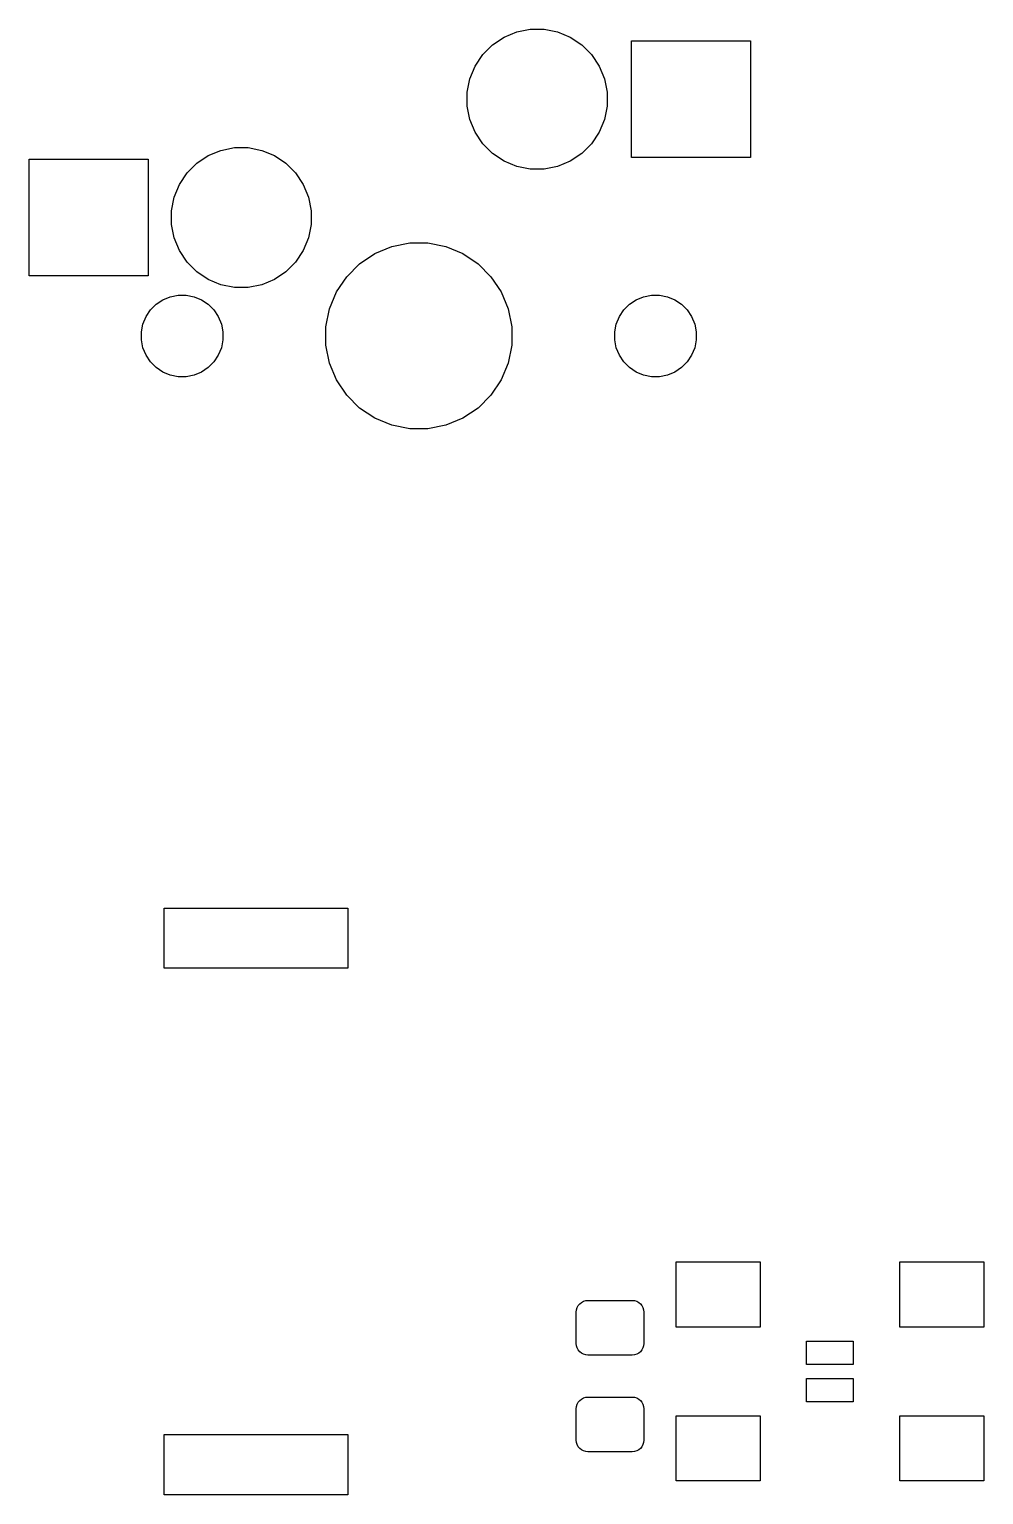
# Model space of a CAD drawing. Extents: x 25 to 360, y 20 to 134.
# Drawn here: x 292.59 to 313.07, y 35.43 to 66.88 of the extents above; entities that cross this region are included whole.
import ezdxf

# ---------------------------------------------------------------- set-up
doc = ezdxf.new("R2010")
doc.units = 0
doc.layers.add('BLACK', color=7, linetype='CONTINUOUS')

msp = doc.modelspace()

# ---------------------------------------------------------------- linework, layer by layer
at = {"layer": 'BLACK', "linetype": 'CONTINUOUS'}
for p, q in [((302.53, 66.5425), (302.776, 66.7067)), ((302.776, 66.7067), (303.049, 66.8198)), ((303.049, 66.8198), (303.339, 66.8774)), ((303.339, 66.8774), (303.634, 66.8774)), ((303.634, 66.8774), (303.924, 66.8198)), ((303.924, 66.8198), (304.197, 66.7067)), ((304.197, 66.7067), (304.443, 66.5425)), ((302.321, 66.3336), (302.53, 66.5425)), ((304.443, 66.5425), (304.652, 66.3336)), ((305.513, 64.1274), (305.513, 66.6274)), ((305.513, 66.6274), (308.063, 66.6274)), ((308.063, 66.6274), (308.063, 64.1274)), ((302.044, 65.8149), (302.157, 66.0879)), ((302.157, 66.0879), (302.321, 66.3336)), ((304.652, 66.3336), (304.816, 66.0879)), ((304.816, 66.0879), (304.929, 65.8149)), ((301.986, 65.5251), (302.044, 65.8149)), ((304.929, 65.8149), (304.986, 65.5251)), ((301.986, 65.2297), (301.986, 65.5251)), ((304.986, 65.5251), (304.986, 65.2297)), ((302.044, 64.9399), (301.986, 65.2297)), ((304.986, 65.2297), (304.929, 64.9399)), ((302.157, 64.6669), (302.044, 64.9399)), ((304.929, 64.9399), (304.816, 64.6669)), ((302.321, 64.4212), (302.157, 64.6669)), ((304.816, 64.6669), (304.652, 64.4212)), ((296.18, 64.0025), (296.426, 64.1667)), ((296.426, 64.1667), (296.699, 64.2798)), ((296.699, 64.2798), (296.989, 64.3374)), ((296.989, 64.3374), (297.284, 64.3374)), ((297.284, 64.3374), (297.574, 64.2798)), ((297.574, 64.2798), (297.847, 64.1667)), ((297.847, 64.1667), (298.093, 64.0025)), ((302.53, 64.2123), (302.321, 64.4212)), ((302.776, 64.0481), (302.53, 64.2123)), ((304.443, 64.2123), (304.197, 64.0481)), ((304.652, 64.4212), (304.443, 64.2123)), ((292.586, 61.5874), (292.586, 64.0874)), ((292.586, 64.0874), (295.136, 64.0874)), ((295.136, 64.0874), (295.136, 61.5874)), ((295.971, 63.7936), (296.18, 64.0025)), ((298.093, 64.0025), (298.302, 63.7936)), ((303.049, 63.935), (302.776, 64.0481)), ((303.339, 63.8774), (303.049, 63.935)), ((303.634, 63.8774), (303.339, 63.8774)), ((303.924, 63.935), (303.634, 63.8774)), ((304.197, 64.0481), (303.924, 63.935)), ((308.063, 64.1274), (305.513, 64.1274)), ((295.694, 63.2749), (295.807, 63.5479)), ((295.807, 63.5479), (295.971, 63.7936)), ((298.302, 63.7936), (298.466, 63.5479)), ((298.466, 63.5479), (298.579, 63.2749)), ((295.636, 62.9851), (295.694, 63.2749)), ((298.579, 63.2749), (298.636, 62.9851)), ((295.636, 62.6897), (295.636, 62.9851)), ((298.636, 62.9851), (298.636, 62.6897)), ((295.694, 62.3999), (295.636, 62.6897)), ((298.636, 62.6897), (298.579, 62.3999)), ((295.807, 62.1269), (295.694, 62.3999)), ((298.579, 62.3999), (298.466, 62.1269)), ((300.365, 62.2147), (300.75, 62.2913)), ((300.75, 62.2913), (301.143, 62.2913)), ((301.143, 62.2913), (301.528, 62.2147)), ((295.971, 61.8812), (295.807, 62.1269)), ((298.466, 62.1269), (298.302, 61.8812)), ((299.675, 61.8462), (300.002, 62.0644)), ((300.002, 62.0644), (300.365, 62.2147)), ((301.528, 62.2147), (301.891, 62.0644)), ((301.891, 62.0644), (302.218, 61.8462)), ((296.18, 61.6723), (295.971, 61.8812)), ((296.426, 61.5081), (296.18, 61.6723)), ((298.093, 61.6723), (297.847, 61.5081)), ((298.302, 61.8812), (298.093, 61.6723)), ((299.398, 61.5684), (299.675, 61.8462)), ((302.218, 61.8462), (302.495, 61.5684)), ((295.136, 61.5874), (292.586, 61.5874)), ((296.699, 61.395), (296.426, 61.5081)), ((296.989, 61.3374), (296.699, 61.395)), ((297.284, 61.3374), (296.989, 61.3374)), ((297.574, 61.395), (297.284, 61.3374)), ((297.847, 61.5081), (297.574, 61.395)), ((299.18, 61.2419), (299.398, 61.5684)), ((302.495, 61.5684), (302.713, 61.2419)), ((295.309, 60.9771), (295.452, 61.0728)), ((295.452, 61.0728), (295.611, 61.1388)), ((295.611, 61.1388), (295.78, 61.1724)), ((295.78, 61.1724), (295.953, 61.1724)), ((295.953, 61.1724), (296.122, 61.1388)), ((296.122, 61.1388), (296.281, 61.0728)), ((296.281, 61.0728), (296.424, 60.9771)), ((299.029, 60.879), (299.18, 61.2419)), ((302.713, 61.2419), (302.864, 60.879)), ((305.469, 60.9771), (305.612, 61.0728)), ((305.612, 61.0728), (305.771, 61.1388)), ((305.771, 61.1388), (305.94, 61.1724)), ((305.94, 61.1724), (306.113, 61.1724)), ((306.113, 61.1724), (306.282, 61.1388)), ((306.282, 61.1388), (306.441, 61.0728)), ((306.441, 61.0728), (306.584, 60.9771)), ((295.025, 60.5526), (295.091, 60.7119)), ((295.091, 60.7119), (295.187, 60.8552)), ((295.187, 60.8552), (295.309, 60.9771)), ((296.424, 60.9771), (296.546, 60.8552)), ((296.546, 60.8552), (296.642, 60.7119)), ((296.642, 60.7119), (296.708, 60.5526)), ((298.953, 60.4938), (299.029, 60.879)), ((302.864, 60.879), (302.94, 60.4938)), ((305.185, 60.5526), (305.251, 60.7119)), ((305.251, 60.7119), (305.347, 60.8552)), ((305.347, 60.8552), (305.469, 60.9771)), ((306.584, 60.9771), (306.706, 60.8552)), ((306.706, 60.8552), (306.802, 60.7119)), ((306.802, 60.7119), (306.868, 60.5526)), ((294.991, 60.3836), (295.025, 60.5526)), ((294.991, 60.2112), (294.991, 60.3836)), ((296.708, 60.5526), (296.741, 60.3836)), ((296.741, 60.3836), (296.741, 60.2112)), ((298.953, 60.101), (298.953, 60.4938)), ((302.94, 60.4938), (302.94, 60.101)), ((305.151, 60.3836), (305.185, 60.5526)), ((305.151, 60.2112), (305.151, 60.3836)), ((306.868, 60.5526), (306.901, 60.3836)), ((306.901, 60.3836), (306.901, 60.2112)), ((295.025, 60.0422), (294.991, 60.2112)), ((296.741, 60.2112), (296.708, 60.0422)), ((299.029, 59.7158), (298.953, 60.101)), ((302.94, 60.101), (302.864, 59.7158)), ((305.185, 60.0422), (305.151, 60.2112)), ((306.901, 60.2112), (306.868, 60.0422)), ((295.091, 59.8829), (295.025, 60.0422)), ((295.187, 59.7396), (295.091, 59.8829)), ((296.642, 59.8829), (296.546, 59.7396)), ((296.708, 60.0422), (296.642, 59.8829)), ((305.251, 59.8829), (305.185, 60.0422)), ((305.347, 59.7396), (305.251, 59.8829)), ((306.802, 59.8829), (306.706, 59.7396)), ((306.868, 60.0422), (306.802, 59.8829)), ((295.309, 59.6177), (295.187, 59.7396)), ((295.452, 59.522), (295.309, 59.6177)), ((295.611, 59.456), (295.452, 59.522)), ((295.78, 59.4224), (295.611, 59.456)), ((296.122, 59.456), (295.953, 59.4224)), ((296.281, 59.522), (296.122, 59.456)), ((296.424, 59.6177), (296.281, 59.522)), ((296.546, 59.7396), (296.424, 59.6177)), ((299.18, 59.3529), (299.029, 59.7158)), ((302.864, 59.7158), (302.713, 59.3529)), ((305.469, 59.6177), (305.347, 59.7396)), ((305.612, 59.522), (305.469, 59.6177)), ((305.771, 59.456), (305.612, 59.522)), ((305.94, 59.4224), (305.771, 59.456)), ((306.282, 59.456), (306.113, 59.4224)), ((306.441, 59.522), (306.282, 59.456)), ((306.584, 59.6177), (306.441, 59.522)), ((306.706, 59.7396), (306.584, 59.6177)), ((295.953, 59.4224), (295.78, 59.4224)), ((299.398, 59.0264), (299.18, 59.3529)), ((302.713, 59.3529), (302.495, 59.0264)), ((306.113, 59.4224), (305.94, 59.4224)), ((299.675, 58.7486), (299.398, 59.0264)), ((302.495, 59.0264), (302.218, 58.7486)), ((300.002, 58.5304), (299.675, 58.7486)), ((300.365, 58.3801), (300.002, 58.5304)), ((301.891, 58.5304), (301.528, 58.3801)), ((302.218, 58.7486), (301.891, 58.5304)), ((300.75, 58.3035), (300.365, 58.3801)), ((301.143, 58.3035), (300.75, 58.3035)), ((301.528, 58.3801), (301.143, 58.3035)), ((295.483, 46.7262), (295.483, 48.0168)), ((295.483, 48.0168), (299.42, 48.0168)), ((299.42, 48.0168), (299.42, 46.7262)), ((299.42, 46.7262), (295.483, 46.7262)), ((306.47, 39.0224), (306.47, 40.4224)), ((306.47, 40.4224), (308.27, 40.4224)), ((308.27, 40.4224), (308.27, 39.0224)), ((311.27, 39.0224), (311.27, 40.4224)), ((311.27, 40.4224), (313.07, 40.4224)), ((313.07, 40.4224), (313.07, 39.0224)), ((304.326, 39.3474), (304.331, 39.3962)), ((304.326, 38.6724), (304.326, 39.3474)), ((304.331, 39.3962), (304.346, 39.4431)), ((304.346, 39.4431), (304.369, 39.4863)), ((304.369, 39.4863), (304.4, 39.5242)), ((304.4, 39.5242), (304.438, 39.5553)), ((304.438, 39.5553), (304.481, 39.5784)), ((304.481, 39.5784), (304.528, 39.5926)), ((304.528, 39.5926), (304.576, 39.5974)), ((304.576, 39.5974), (305.526, 39.5974)), ((305.526, 39.5974), (305.575, 39.5926)), ((305.575, 39.5926), (305.622, 39.5784)), ((305.622, 39.5784), (305.665, 39.5553)), ((305.665, 39.5553), (305.703, 39.5242)), ((305.703, 39.5242), (305.734, 39.4863)), ((305.734, 39.4863), (305.757, 39.4431)), ((305.757, 39.4431), (305.772, 39.3962)), ((305.772, 39.3962), (305.776, 39.3474)), ((305.776, 39.3474), (305.776, 38.6724)), ((308.27, 39.0224), (306.47, 39.0224)), ((313.07, 39.0224), (311.27, 39.0224)), ((309.27, 38.2224), (309.27, 38.7224)), ((309.27, 38.7224), (310.27, 38.7224)), ((310.27, 38.7224), (310.27, 38.2224)), ((304.331, 38.6236), (304.326, 38.6724)), ((304.346, 38.5767), (304.331, 38.6236)), ((304.369, 38.5335), (304.346, 38.5767)), ((304.4, 38.4956), (304.369, 38.5335)), ((304.438, 38.4645), (304.4, 38.4956)), ((304.481, 38.4414), (304.438, 38.4645)), ((304.528, 38.4272), (304.481, 38.4414)), ((304.576, 38.4224), (304.528, 38.4272)), ((305.526, 38.4224), (304.576, 38.4224)), ((305.575, 38.4272), (305.526, 38.4224)), ((305.622, 38.4414), (305.575, 38.4272)), ((305.665, 38.4645), (305.622, 38.4414)), ((305.703, 38.4956), (305.665, 38.4645)), ((305.734, 38.5335), (305.703, 38.4956)), ((305.757, 38.5767), (305.734, 38.5335)), ((305.772, 38.6236), (305.757, 38.5767)), ((305.776, 38.6724), (305.772, 38.6236)), ((310.27, 38.2224), (309.27, 38.2224)), ((309.27, 37.4224), (309.27, 37.9224)), ((309.27, 37.9224), (310.27, 37.9224)), ((310.27, 37.9224), (310.27, 37.4224)), ((304.369, 37.4113), (304.4, 37.4492)), ((304.4, 37.4492), (304.438, 37.4803)), ((304.438, 37.4803), (304.481, 37.5034)), ((304.481, 37.5034), (304.528, 37.5176)), ((304.528, 37.5176), (304.576, 37.5224)), ((304.576, 37.5224), (305.526, 37.5224)), ((305.526, 37.5224), (305.575, 37.5176)), ((305.575, 37.5176), (305.622, 37.5034)), ((305.622, 37.5034), (305.665, 37.4803)), ((305.665, 37.4803), (305.703, 37.4492)), ((305.703, 37.4492), (305.734, 37.4113)), ((304.326, 37.2724), (304.331, 37.3212)), ((304.326, 36.5974), (304.326, 37.2724)), ((304.331, 37.3212), (304.346, 37.3681)), ((304.346, 37.3681), (304.369, 37.4113)), ((305.734, 37.4113), (305.757, 37.3681)), ((305.757, 37.3681), (305.772, 37.3212)), ((305.772, 37.3212), (305.776, 37.2724)), ((305.776, 37.2724), (305.776, 36.5974)), ((306.47, 35.7224), (306.47, 37.1224)), ((306.47, 37.1224), (308.27, 37.1224)), ((308.27, 37.1224), (308.27, 35.7224)), ((310.27, 37.4224), (309.27, 37.4224)), ((311.27, 35.7224), (311.27, 37.1224)), ((311.27, 37.1224), (313.07, 37.1224)), ((313.07, 37.1224), (313.07, 35.7224)), ((295.483, 35.428), (295.483, 36.7186)), ((295.483, 36.7186), (299.42, 36.7186)), ((299.42, 36.7186), (299.42, 35.428)), ((304.331, 36.5486), (304.326, 36.5974)), ((304.346, 36.5017), (304.331, 36.5486)), ((304.369, 36.4585), (304.346, 36.5017)), ((305.757, 36.5017), (305.734, 36.4585)), ((305.772, 36.5486), (305.757, 36.5017)), ((305.776, 36.5974), (305.772, 36.5486)), ((304.4, 36.4206), (304.369, 36.4585)), ((304.438, 36.3895), (304.4, 36.4206)), ((304.481, 36.3664), (304.438, 36.3895)), ((304.528, 36.3522), (304.481, 36.3664)), ((304.576, 36.3474), (304.528, 36.3522)), ((305.526, 36.3474), (304.576, 36.3474)), ((305.575, 36.3522), (305.526, 36.3474)), ((305.622, 36.3664), (305.575, 36.3522)), ((305.665, 36.3895), (305.622, 36.3664)), ((305.703, 36.4206), (305.665, 36.3895)), ((305.734, 36.4585), (305.703, 36.4206)), ((308.27, 35.7224), (306.47, 35.7224)), ((313.07, 35.7224), (311.27, 35.7224)), ((299.42, 35.428), (295.483, 35.428))]:
    msp.add_line(p, q, dxfattribs=at)

doc.saveas('drawing.dxf')
